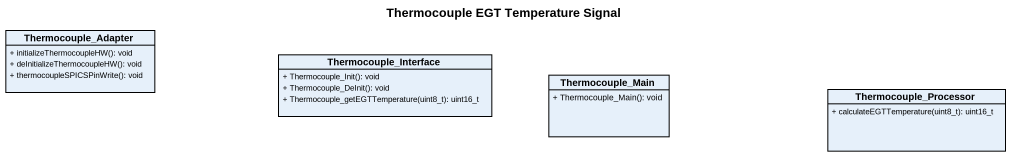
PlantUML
@startuml
title Thermocouple EGT Temperature Signal
hide circle
hide empty members
skinparam classAttributeIconSize 0
class Thermocouple_Adapter {
  + initializeThermocoupleHW(): void
  + deInitializeThermocoupleHW(): void
  + thermocoupleSPICSPinWrite(): void
}
class Thermocouple_Interface {
  + Thermocouple_Init(): void
  + Thermocouple_DeInit(): void
  + Thermocouple_getEGTTemperature(uint8_t): uint16_t
}
class Thermocouple_Main {
  + Thermocouple_Main(): void
}
class Thermocouple_Processor {
  + calculateEGTTemperature(uint8_t): uint16_t
}
@enduml
